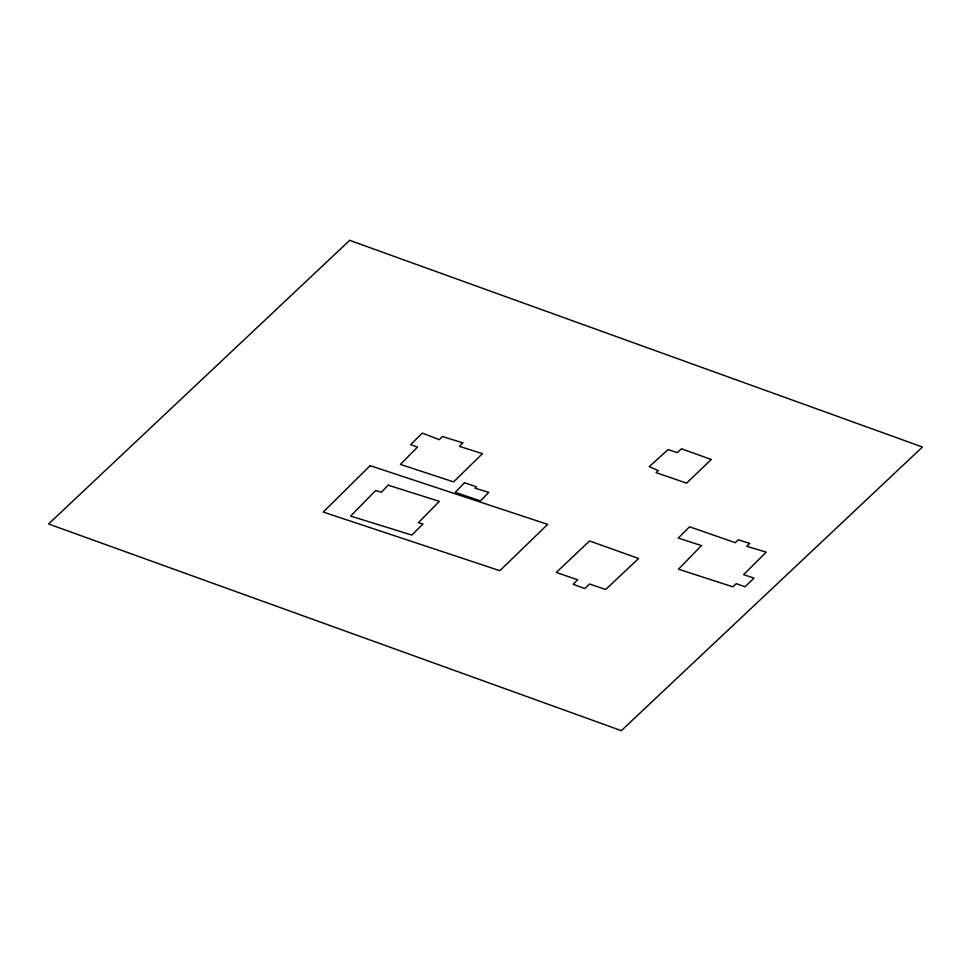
<?xml version="1.0" encoding="UTF-8"?>
<svg xmlns="http://www.w3.org/2000/svg" width="971" height="971" viewBox="0 0 971 971"><rect width="100%" height="100%" fill="white"/><g stroke="black" fill="none" stroke-linecap="round" stroke-linejoin="round"><path stroke-width="1.46" d="M462.73 442.837L459.501 446.381L482.478 453.663L453.591 481.883L400.38 464.393L417.53 447.061L410.587 444.694L422.336 433.115L439.317 439.657L442.339 436.477L462.73 442.837M464.454 482.757L455.29 492.333L480.451 500.927L488.741 492.382L475.013 488.17L476.421 486.774L464.454 482.757M388.182 485.172L381.336 492.248L375.631 490.561L350.616 516.087L411.801 535.057L422.968 524.012L418.343 522.726L439.329 501.352L388.182 485.172M701.414 545.593L678.523 569.2L732.838 586.836L736.2 583.668L745.073 586.751L753.994 578.073L743.592 574.662L766.228 552.123L746.638 546.321L749.733 543.396L738.215 539.815L735.302 542.692L689.58 526.78L678.207 538.031L701.414 545.593M577.587 579.808L573.145 584.336L584.76 588.535L589.567 583.996L605.673 589.518L638.602 558.495L589.567 540.944L556.322 572.429L577.587 579.808M370.121 465.667L323.222 512.057L499.847 570.693L547.68 524.376L370.121 465.667M711.221 459.501L686.57 483.157L656.056 472.61L658.289 470.51L649.223 466.687L668.121 449.561L677.236 452.668L681.484 448.772L711.221 459.501M349.681 240.347L48.55 523.976L621.319 730.653L922.45 447.024L349.681 240.347"/></g></svg>
